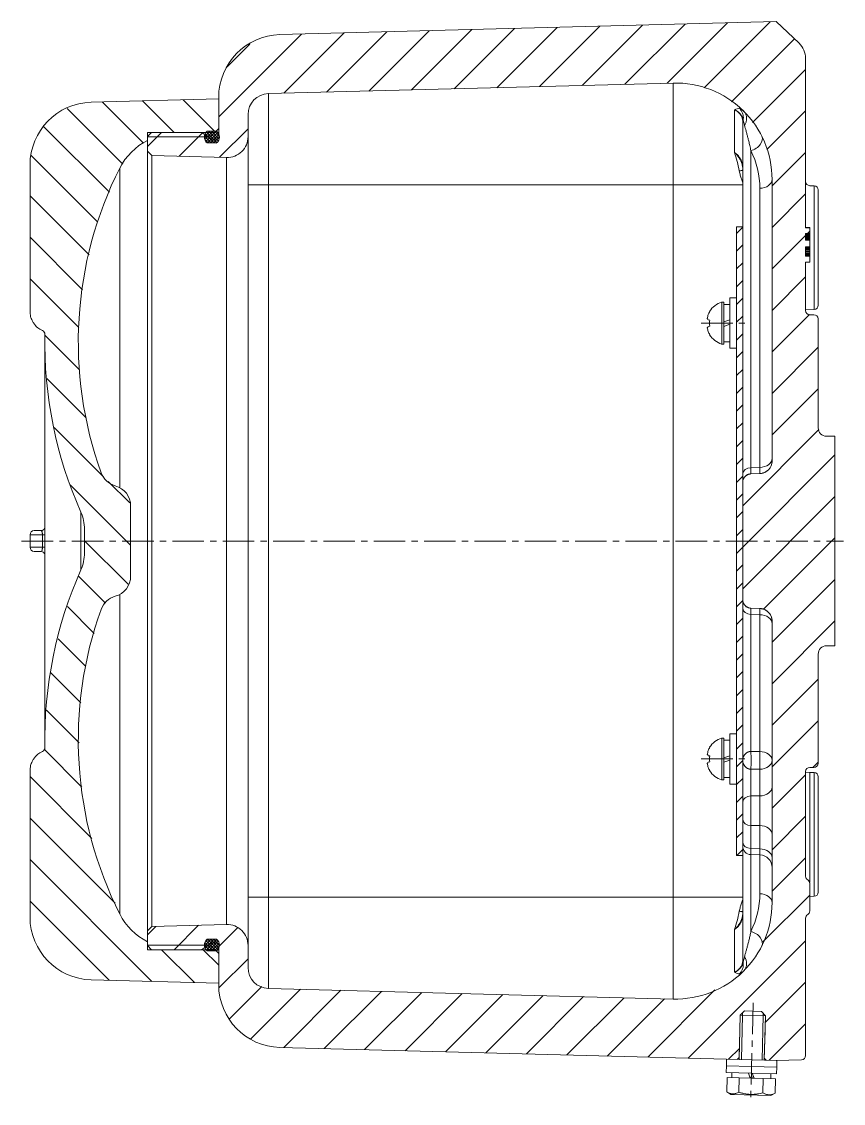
# Model space of a CAD drawing. Header units: millimetres. Extents: x -678 to 749, y -406 to 604.
# Drawn here: x -678.3 to -482.3, y -134.2 to 123.9 of the extents above; entities that cross this region are included whole.
import ezdxf

# ---------------------------------------------------------------- set-up
doc = ezdxf.new("R2010")
doc.units = ezdxf.units.MM
doc.linetypes.add('K5LT_AXLED', pattern=[12, 7.5, -1.5, 1.5, -1.5])
doc.linetypes.add('K5LT_THIN', pattern=[0])

# ---------------------------------------------------------------- blocks, each defined once
blk = doc.blocks.new('U23')
h = blk.add_hatch()
h.set_pattern_fill('', angle=45, style=0, pattern_type=0)
h.set_pattern_definition([(45, (0, 0), (-4.94975, 4.94975), [])])
h.paths.add_polyline_path([(-506.92, -113.1), (-505.89, -112.13), (-501.9, -112.23), (-500.92, -113.26), (-501.19, -123.39), (-500.74, -123.86), (-498.33, -123.93), (-492.31, -123.77), (-491.61, -123.46), (-491.34, -122.77), (-491.34, -90), (-491.04, -89.29), (-490.84, -89.13), (-490.37, -88.53), (-490.34, -88.27), (-490.34, -81.73), (-490.63, -81.02), (-490.84, -80.87), (-491.3, -80.26), (-491.34, -80), (-491.34, -55), (-491.04, -54.29), (-490.34, -54), (-489.34, -54), (-488.63, -53.71), (-488.34, -53), (-488.34, -27), (-487.75, -25.59), (-486.34, -25), (-484.34, -25), (-484.34, 25), (-486.34, 25), (-487.75, 25.59), (-488.34, 27), (-488.34, 53), (-488.63, 53.71), (-489.34, 54), (-490.34, 54), (-491.04, 54.29), (-491.34, 55), (-491.34, 66.55), (-491, 66.56), (-490.67, 66.57), (-490.34, 66.58), (-490.34, 67.9), (-490.67, 67.91), (-491, 67.92), (-491.34, 67.93), (-491.34, 70.21), (-491, 70.22), (-490.67, 70.23), (-490.34, 70.24), (-490.34, 71.73), (-490.67, 71.74), (-491, 71.75), (-491.34, 71.76), (-491.34, 73.4), (-491, 73.41), (-490.67, 73.42), (-490.34, 73.44), (-490.34, 74.73), (-490.67, 74.74), (-491, 74.75), (-491.34, 74.76), (-491.34, 115.14), (-492.12, 117.83), (-492.89, 118.77), (-498.33, 123.93), (-616.73, 120.83), (-621.52, 119.91), (-625.77, 117.5), (-629.02, 113.85), (-630.92, 109.35), (-631.34, 105.83), (-631.34, 96.4), (-631.48, 96.05), (-631.84, 95.9), (-632.95, 95.9), (-633.24, 95.99), (-635.34, 97.46), (-635.34, 97.5), (-647.34, 97.5), (-648.34, 96.5), (-648.34, 93), (-647.31, 91.97), (-629.47, 91.51), (-626.76, 92.22), (-624.86, 94.28), (-624.34, 96.5), (-624.34, 101.75), (-623.55, 104.44), (-621.45, 106.28), (-619.47, 106.75), (-522.94, 109.27), (-516.92, 108.63), (-511.28, 106.45), (-506.4, 102.86), (-502.62, 98.13), (-500.21, 92.58), (-499.34, 86.59), (-499.34, 86.28), (-499.34, 19.1), (-499.51, 18.1), (-500.03, 17.19), (-500.82, 16.51), (-501.75, 16.16), (-502.23, 16.11), (-504.41, 16.02), (-505.08, 15.88), (-505.67, 15.52), (-506.1, 14.97), (-506.31, 14.34), (-506.34, 14.03), (-506.34, -14.03), (-506.22, -14.7), (-505.87, -15.3), (-505.35, -15.75), (-504.72, -15.99), (-504.41, -16.02), (-502.23, -16.11), (-501.23, -16.32), (-500.34, -16.87), (-499.69, -17.68), (-499.37, -18.63), (-499.34, -19.1), (-499.34, -86.28), (-500.13, -92.28), (-502.47, -97.87), (-506.18, -102.65), (-511.01, -106.3), (-516.62, -108.56), (-522.63, -109.28), (-522.94, -109.27), (-619.47, -106.75), (-622.13, -105.89), (-623.92, -103.74), (-624.34, -101.75), (-624.34, -96.5), (-625.12, -93.82), (-627.23, -91.97), (-629.47, -91.51), (-647.31, -91.97), (-648.34, -93), (-648.34, -96.5), (-647.34, -97.5), (-635.34, -97.5), (-635.34, -97.46), (-633.24, -95.99), (-632.95, -95.9), (-631.84, -95.9), (-631.48, -96.05), (-631.34, -96.4), (-631.34, -105.83), (-630.54, -110.65), (-628.24, -114.96), (-624.68, -118.3), (-620.24, -120.32), (-616.73, -120.83), (-507.66, -123.68), (-507.19, -123.24)])
h = blk.add_hatch()
h.set_pattern_fill('', angle=-45, style=0, pattern_type=0)
h.set_pattern_definition([(-45, (0, 0), (4.94975, 4.94975), [])])
h.paths.add_polyline_path([(-631.34, -98.42), (-633.34, -96.42), (-633.85, -96.42), (-635.34, -97.46), (-635.34, -97.5), (-647.34, -97.5), (-648.34, -96.5), (-648.34, -96.42), (-648.34, -95.6), (-652.27, -92.71), (-654.93, -88.99), (-659.67, -77.83), (-662.91, -66.14), (-664.58, -54.13), (-664.65, -42.01), (-663.13, -29.98), (-660.04, -18.25), (-659.37, -16.3), (-657.72, -14.04), (-656, -13.18), (-653.62, -11.71), (-652.4, -9.19), (-652.34, -8.36), (-652.34, 8.36), (-653.12, 11.05), (-655.23, 12.9), (-656, 13.18), (-658.38, 14.66), (-659.37, 16.3), (-662.72, 27.96), (-664.51, 39.95), (-664.7, 52.08), (-663.3, 64.12), (-660.33, 75.88), (-655.84, 87.14), (-654.93, 88.99), (-652.05, 92.93), (-648.34, 95.6), (-648.34, 96.42), (-648.34, 96.5), (-647.34, 97.5), (-635.34, 97.5), (-635.34, 97.46), (-633.85, 96.42), (-633.34, 96.42), (-631.34, 98.42), (-631.34, 105.5), (-661.73, 104.7), (-666.52, 103.78), (-670.77, 101.37), (-674.02, 97.72), (-675.92, 93.23), (-676.34, 89.71), (-676.34, 54.79), (-675.97, 52.92), (-674.94, 51.32), (-673.39, 50.23), (-673.11, 50.03), (-672.9, 49.76), (-672.81, 49.43), (-672.8, 49.3), (-672.23, 36.67), (-670.07, 24.21), (-666.35, 12.13), (-664.2, 6.89), (-663.34, 3), (-663.34, 2.82), (-663.34, -2.82), (-664.13, -6.73), (-664.2, -6.89), (-668.59, -18.74), (-671.46, -31.06), (-672.74, -43.63), (-672.8, -49.3), (-672.85, -49.64), (-673.02, -49.94), (-673.27, -50.16), (-673.39, -50.23), (-674.94, -51.32), (-675.97, -52.92), (-676.34, -54.79), (-676.34, -89.71), (-675.54, -94.53), (-673.24, -98.83), (-669.68, -102.17), (-665.24, -104.19), (-661.73, -104.7), (-631.34, -105.5)])
h = blk.add_hatch()
h.set_pattern_fill('', angle=45, style=0, pattern_type=0)
h.set_pattern_definition([(45, (0, 0), (-0.3535534, 0.3535534), []), (135, (0, 0), (-0.3535534, -0.3535534), [])])
h.paths.add_polyline_path([(-634.08, 97.8), (-634.74, 96.59), (-634.35, 95.27), (-634.08, 95), (-631.82, 95), (-631.16, 96.21), (-631.55, 97.53), (-631.82, 97.8)])
h.paths.add_polyline_path([(-634.08, -95), (-634.74, -96.21), (-634.35, -97.53), (-634.08, -97.8), (-631.82, -97.8), (-631.16, -96.59), (-631.55, -95.27), (-631.82, -95)])
h = blk.add_hatch()
h.set_pattern_fill('', angle=45, style=0, pattern_type=0)
h.set_pattern_definition([(45, (0, 0), (-2.12132, 2.12132), [])])
h.paths.add_polyline_path([(-506.34, -75), (-506.34, 75), (-507.84, 75), (-507.84, -75)])
at = {"color": 7, "linetype": 'K5LT_THIN', "lineweight": 18}
for p, q in [((-498.33, 123.93), (-616.73, 120.83)), ((-498.33, 123.93), (-492.89, 118.77)), ((-491.34, 115.14), (-491.34, 74.76)), ((-522.94, 109.27), (-619.47, 106.75)), ((-522.94, 109.27), (-522.94, 85)), ((-631.34, 105.83), (-631.34, 96.4)), ((-619.47, 106.75), (-619.47, 85)), ((-631.34, 105.5), (-661.73, 104.7)), ((-631.34, 98.42), (-631.34, 105.5)), ((-624.34, 101.75), (-624.34, 96.5)), ((-508.28, 102.9), (-508.28, 92.7)), ((-631.34, 98.42), (-633.34, 96.42)), ((-506.34, 75), (-506.34, 100.03)), ((-648.34, 96.42), (-648.34, 97.5)), ((-648.34, 97.5), (-632.25, 97.5)), ((-648.34, 96.5), (-647.34, 97.5)), ((-648.34, 96.5), (-648.34, 93)), ((-648.34, 95.6), (-648.34, 96.42)), ((-648.34, 95.6), (-648.34, 96.42)), ((-633.85, 96.42), (-648.34, 96.42)), ((-635.34, 97.5), (-647.34, 97.5)), ((-635.34, 97.5), (-635.34, 97.46)), ((-635.34, 97.46), (-633.24, 95.99)), ((-631.82, 97.8), (-634.08, 97.8)), ((-633.85, 96.42), (-633.34, 96.42)), ((-632.95, 95.9), (-631.84, 95.9)), ((-624.34, 96.5), (-624.34, -96.5)), ((-648.34, 93), (-648.34, -93)), ((-648.34, 93), (-647.31, 91.97)), ((-634.08, 95), (-631.82, 95)), ((-504.39, 17.49), (-504.39, 93.14)), ((-647.31, 91.97), (-647.31, -91.97)), ((-629.47, 91.51), (-647.31, 91.97)), ((-629.47, 91.51), (-629.47, -91.51)), ((-676.34, 89.71), (-676.34, 54.79)), ((-654.93, 88.99), (-654.93, 12.75)), ((-506.4, 89.47), (-506.4, 89.47)), ((-506.4, 89.47), (-506.4, 89.47)), ((-499.34, 86.28), (-499.34, 19.1)), ((-624.34, 85), (-619.47, 85)), ((-522.94, 85), (-619.47, 85)), ((-619.47, 85), (-619.47, -85)), ((-522.94, 85), (-522.94, -85)), ((-522.94, 85), (-506.34, 85)), ((-502.26, 17.57), (-502.26, 84.16)), ((-490.36, 84.79), (-489.31, 84.76)), ((-489.31, 84.76), (-489.31, 55.24)), ((-488.33, 83.76), (-488.33, 56.24)), ((-507.84, 75), (-507.84, -75)), ((-506.34, 75), (-507.84, 75)), ((-506.34, 75), (-506.34, -75)), ((-491.34, 74.8), (-490.34, 74.78)), ((-490.34, 74.73), (-491.34, 74.76)), ((-491.34, 73.4), (-490.34, 73.44)), ((-491.34, 73.4), (-491.34, 71.76)), ((-491.34, 73.3), (-490.34, 73.32)), ((-491.34, 73.16), (-490.34, 73.17)), ((-491.34, 73), (-490.34, 73)), ((-491.34, 72.82), (-490.34, 72.82)), ((-491.34, 72.6), (-490.34, 72.6)), ((-491.34, 72.37), (-490.34, 72.37)), ((-490.34, 74.78), (-490.34, 74.73)), ((-490.34, 73.44), (-490.34, 74.73)), ((-490.34, 73.32), (-490.34, 73.44)), ((-490.34, 73.17), (-490.34, 73.32)), ((-490.34, 73), (-490.34, 73.17)), ((-490.34, 72.82), (-490.34, 73)), ((-490.34, 72.6), (-490.34, 72.82)), ((-490.34, 72.37), (-490.34, 72.6)), ((-490.34, 72.18), (-490.34, 72.37)), ((-491.34, 72.19), (-490.34, 72.18)), ((-491.34, 72.01), (-490.34, 72)), ((-491.34, 71.87), (-490.34, 71.85)), ((-491.34, 71.86), (-490.34, 71.84)), ((-491.34, 71.76), (-490.34, 71.73)), ((-491.34, 70.21), (-490.34, 70.24)), ((-491.34, 70.21), (-491.34, 67.93)), ((-491.34, 70.01), (-490.34, 70.03)), ((-491.34, 69.83), (-490.34, 69.84)), ((-490.34, 72), (-490.34, 72.18)), ((-490.34, 71.85), (-490.34, 72)), ((-490.34, 71.84), (-490.34, 71.85)), ((-490.34, 71.73), (-490.34, 71.84)), ((-490.34, 70.24), (-490.34, 71.73)), ((-490.34, 70.03), (-490.34, 70.24)), ((-490.34, 69.84), (-490.34, 70.03)), ((-490.34, 69.62), (-490.34, 69.84)), ((-491.34, 69.61), (-490.34, 69.62)), ((-491.34, 69.38), (-490.34, 69.38)), ((-491.34, 69.09), (-490.34, 69.09)), ((-491.34, 68.77), (-490.34, 68.77)), ((-491.34, 68.52), (-490.34, 68.51)), ((-491.34, 68.28), (-490.34, 68.27)), ((-491.34, 68.09), (-490.34, 68.07)), ((-491.34, 68.01), (-490.34, 67.99)), ((-491.34, 67.95), (-490.34, 67.93)), ((-491.34, 67.93), (-490.34, 67.9)), ((-490.34, 69.38), (-490.34, 69.62)), ((-490.34, 69.09), (-490.34, 69.38)), ((-490.34, 68.77), (-490.34, 69.09)), ((-490.34, 68.51), (-490.34, 68.77)), ((-490.34, 68.27), (-490.34, 68.51)), ((-490.34, 68.07), (-490.34, 68.27)), ((-490.34, 67.99), (-490.34, 68.07)), ((-490.34, 67.93), (-490.34, 67.99)), ((-490.34, 67.9), (-490.34, 67.93)), ((-490.34, 66.58), (-490.34, 67.9)), ((-490.34, 66.58), (-491.34, 66.55)), ((-491.34, 66.55), (-491.34, 55)), ((-491.34, 66.49), (-490.34, 66.52)), ((-490.34, 66.58), (-490.34, 66.52)), ((-511.36, 57), (-510.84, 57)), ((-511.36, 57), (-511.36, 47)), ((-510.84, 57), (-510.84, 47)), ((-507.84, 58), (-509.44, 58)), ((-509.44, 52), (-509.44, 58)), ((-514.23, 54.79), (-514.19, 54.76)), ((-509.44, 56.45), (-510.84, 56.45)), ((-491.34, 55.18), (-489.31, 55.24)), ((-514.57, 52.78), (-514.19, 52.71)), ((-510.84, 52.27), (-509.44, 52.78)), ((-510.84, 51.22), (-509.44, 51.73)), ((-509.44, 46), (-509.44, 52)), ((-490.34, 54), (-489.34, 54)), ((-488.34, 27), (-488.34, 53)), ((-514.19, 51.29), (-514.57, 51.22)), ((-514.23, 49.21), (-514.19, 49.24)), ((-672.82, 47.5), (-672.82, -47.5)), ((-511.36, 47), (-510.84, 47)), ((-509.44, 47.55), (-510.84, 47.55)), ((-507.84, 46), (-509.44, 46)), ((-486.34, 25), (-484.34, 25)), ((-484.34, -25), (-484.34, 25)), ((-504.41, 16.02), (-504.39, 17.49)), ((-502.23, 16.11), (-504.41, 16.02)), ((-502.26, 17.57), (-504.39, 17.49)), ((-502.26, 17.57), (-502.23, 16.11)), ((-506.34, 14.03), (-506.34, -14.03)), ((-652.34, -8.36), (-652.34, 8.36)), ((-664.2, 6.89), (-664.2, -6.89)), ((-663.34, 2.82), (-663.34, -2.82)), ((-676.34, 1.5), (-676.34, -1.5)), ((-676.34, 1.5), (-673.39, 1.5)), ((-675.34, 2.5), (-673.73, 2.5)), ((-673.73, 2.5), (-673.73, 2.5)), ((-672.82, 1.5), (-673.39, 1.5)), ((-676.34, -1.5), (-673.39, -1.5)), ((-675.34, -2.5), (-673.73, -2.5)), ((-672.82, -1.5), (-673.39, -1.5)), ((-654.93, -12.75), (-654.93, -88.99)), ((-504.39, -17.49), (-504.41, -16.02)), ((-502.23, -16.11), (-504.41, -16.02)), ((-502.26, -17.57), (-504.39, -17.49)), ((-504.39, -50.21), (-504.39, -17.49)), ((-502.23, -16.11), (-502.26, -17.57)), ((-502.26, -50.21), (-502.26, -17.57)), ((-499.34, -19.1), (-499.34, -86.28)), ((-486.34, -25), (-484.34, -25)), ((-488.34, -53), (-488.34, -27)), ((-507.84, -46), (-509.44, -46)), ((-509.44, -52), (-509.44, -46)), ((-511.36, -47), (-510.84, -47)), ((-511.36, -47), (-511.36, -57)), ((-510.84, -47), (-510.84, -57)), ((-509.44, -47.55), (-510.84, -47.55)), ((-514.57, -51.22), (-514.19, -51.29)), ((-514.23, -49.21), (-514.19, -49.24)), ((-510.84, -51.73), (-509.44, -51.22)), ((-502.26, -50.21), (-504.39, -50.21)), ((-514.19, -52.71), (-514.57, -52.78)), ((-510.84, -52.78), (-509.44, -52.27)), ((-509.44, -58), (-509.44, -52)), ((-490.34, -54), (-489.34, -54)), ((-676.34, -54.79), (-676.34, -89.71)), ((-514.23, -54.79), (-514.19, -54.76)), ((-509.44, -56.45), (-510.84, -56.45)), ((-504.39, -60.81), (-504.39, -54.45)), ((-502.26, -54.45), (-504.39, -54.45)), ((-502.26, -60.81), (-502.26, -54.45)), ((-491.34, -55), (-491.34, -80)), ((-490.36, -55.21), (-491.34, -55.18)), ((-490.36, -55.21), (-489.31, -55.24)), ((-490.36, -55.21), (-490.36, -81.5)), ((-489.31, -55.24), (-489.31, -84.76)), ((-488.33, -56.24), (-488.33, -83.76)), ((-511.36, -57), (-510.84, -57)), ((-507.84, -58), (-509.44, -58)), ((-502.26, -60.81), (-504.39, -60.81)), ((-502.26, -67.88), (-504.39, -67.88)), ((-504.39, -73.35), (-504.39, -67.88)), ((-502.26, -73.43), (-502.26, -67.88)), ((-504.41, -74.82), (-504.39, -73.35)), ((-502.23, -74.9), (-504.41, -74.82)), ((-502.26, -73.43), (-504.39, -73.35)), ((-504.39, -93.14), (-504.39, -74.82)), ((-502.26, -73.43), (-502.23, -74.9)), ((-507.84, -75), (-506.34, -75)), ((-506.34, -100.03), (-506.34, -75)), ((-502.26, -84.16), (-502.26, -74.9)), ((-490.34, -88.27), (-490.34, -81.73)), ((-624.34, -85), (-619.47, -85)), ((-522.94, -85), (-619.47, -85)), ((-619.47, -85), (-619.47, -106.75)), ((-522.94, -85), (-522.94, -109.27)), ((-522.94, -85), (-506.34, -85)), ((-490.34, -84.79), (-489.31, -84.76)), ((-506.4, -89.47), (-506.4, -89.47)), ((-506.4, -89.47), (-506.4, -89.47)), ((-491.34, -90), (-491.34, -122.77)), ((-648.34, -93), (-647.31, -91.97)), ((-629.47, -91.51), (-647.31, -91.97)), ((-508.28, -92.7), (-508.28, -102.9)), ((-648.34, -93), (-648.34, -96.5)), ((-634.08, -95), (-631.82, -95)), ((-648.34, -96.42), (-648.34, -95.6)), ((-648.34, -96.42), (-648.34, -95.6)), ((-648.34, -97.5), (-648.34, -96.42)), ((-633.85, -96.42), (-648.34, -96.42)), ((-648.34, -96.5), (-647.34, -97.5)), ((-648.34, -97.5), (-632.25, -97.5)), ((-635.34, -97.5), (-647.34, -97.5)), ((-635.34, -97.46), (-633.24, -95.99)), ((-635.34, -97.46), (-635.34, -97.5)), ((-631.82, -97.8), (-634.08, -97.8)), ((-633.85, -96.42), (-633.34, -96.42)), ((-631.34, -98.42), (-633.34, -96.42)), ((-632.95, -95.9), (-631.84, -95.9)), ((-631.34, -96.4), (-631.34, -105.83)), ((-624.34, -96.5), (-624.34, -101.75)), ((-631.34, -105.5), (-631.34, -98.42)), ((-631.34, -105.5), (-661.73, -104.7)), ((-619.47, -106.75), (-522.94, -109.27)), ((-507.2, -123.7), (-506.92, -113.1)), ((-506.92, -113.1), (-505.89, -112.13)), ((-506.92, -113.1), (-500.92, -113.26)), ((-506.66, -123.71), (-506.38, -113.11)), ((-506.38, -113.11), (-506.36, -112.57)), ((-505.89, -112.13), (-501.9, -112.23)), ((-500.92, -113.26), (-501.9, -112.23)), ((-501.74, -123.84), (-501.46, -113.24)), ((-501.46, -113.24), (-501.45, -112.7)), ((-501.2, -123.85), (-500.92, -113.26)), ((-507.19, -123.24), (-507.01, -116.7)), ((-501.19, -123.39), (-501.02, -116.86)), ((-616.73, -120.83), (-510.2, -123.62)), ((-510.24, -125.22), (-510.2, -123.62)), ((-510.2, -123.62), (-504.2, -123.77)), ((-507.19, -123.24), (-507.66, -123.68)), ((-504.2, -123.77), (-498.2, -123.93)), ((-501.19, -123.39), (-500.74, -123.86)), ((-498.33, -123.93), (-492.31, -123.77)), ((-510.28, -126.82), (-510.24, -125.22)), ((-510.24, -125.22), (-504.24, -125.37)), ((-510.24, -125.22), (-504.24, -125.37)), ((-504.24, -125.37), (-498.24, -125.53)), ((-504.24, -125.37), (-498.24, -125.53)), ((-498.28, -127.13), (-498.24, -125.53)), ((-498.24, -125.53), (-498.2, -123.93)), ((-510.28, -126.82), (-504.28, -126.97)), ((-510.09, -128.02), (-510.17, -131.43)), ((-507.2, -128.1), (-510.09, -128.02)), ((-508.96, -128.05), (-508.93, -126.85)), ((-507.2, -128.1), (-507.29, -131.51)), ((-501.43, -128.25), (-507.2, -128.1)), ((-504.95, -126.96), (-504.54, -128.17)), ((-504.63, -127.91), (-503.73, -127.94)), ((-504.28, -126.97), (-498.28, -127.13)), ((-504.05, -126.98), (-503.65, -128.19)), ((-501.43, -128.25), (-501.52, -131.66)), ((-498.54, -128.32), (-501.43, -128.25)), ((-499.67, -128.29), (-499.63, -127.1)), ((-498.54, -128.32), (-498.63, -131.73)), ((-510.17, -131.43), (-509.17, -132.05)), ((-509.17, -132.05), (-499.67, -132.3)), ((-498.63, -131.73), (-499.67, -132.3))]:
    blk.add_line(p, q, dxfattribs=at)
at = {"color": 30, "linetype": 'K5LT_AXLED', "lineweight": 18, "true_color": 0xff8000}
for p, q in [((-516.23, 52), (-505.84, 52)), ((-678.34, 0), (-482.34, 0)), ((-516.23, -52), (-505.84, -52)), ((-503.84, -110.18), (-504.47, -134.17))]:
    blk.add_line(p, q, dxfattribs=at)
at = {"color": 7, "linetype": 'K5LT_THIN', "lineweight": 18}
for centre, radius, start, end in [((-616.34, 105.83), 15, 91.5, 180), ((-496.34, 115.14), 5, 0, 46.5), ((-522.34, 86.28), 23, 0, 91.5), ((-619.34, 101.75), 5, 91.5, 180), ((-661.34, 89.71), 15, 91.5, 180), ((-641.54, 82.22), 15, 116.9317, 153.1939), ((-632.95, 96.4), 1.8, 128.9424, 231.0576), ((-632.95, 96.4), 0.5, 235, 270), ((-631.84, 96.4), 0.5, 270, 0), ((-632.95, 96.4), 1.8, 308.9424, 51.0576), ((-629.34, 96.5), 5, 268.5, 0), ((-522.26, 84.16), 20, 0, 26.6892), ((-572.82, 47.5), 92, 153.1939, 199.8209), ((-490.34, 85.79), 1, 180, 268.5), ((-489.33, 83.76), 1, 0, 88.5), ((-509.8, 52), 5.24, 107.3682, 147.86), ((-490.34, 55), 1, 180, 270), ((-489.33, 56.24), 1, 271.5, 0), ((-489.34, 53), 1, 0, 90), ((-673.8, 49.31), 1, 358.9705, 65.7494), ((-572.82, 47.5), 100, 178.9705, 203.9624), ((-509.8, 52), 5.24, 212.14, 252.6318), ((-486.34, 27), 2, 180, 270), ((-502.34, 19.1), 3, 272.1208, 0), ((-654.66, 18), 5, 199.8209, 254.4937), ((-504.34, 14.03), 2, 92.1209, 180), ((-657.34, 8.36), 5, 0, 74.4937), ((-673.34, 2.82), 10, 0, 23.9624), ((-675.34, 1.5), 1, 90, 180), ((-675.34, -1.5), 1, 180, 270), ((-673.34, -2.82), 10, 336.0376, 0), ((-572.82, -47.5), 100, 156.0376, 181.0295), ((-657.34, -8.36), 5, 285.5063, 0), ((-654.66, -18), 5, 105.5063, 160.1791), ((-504.34, -14.03), 2, 180, 267.8791), ((-572.82, -47.5), 92, 160.1791, 206.8061), ((-502.34, -19.1), 3, 0, 87.8792), ((-486.34, -27), 2, 90, 180), ((-509.8, -52), 5.24, 107.3682, 147.86), ((-673.8, -49.31), 1, 294.2506, 1.0295), ((-490.34, -55), 1, 90, 180), ((-489.34, -53), 1, 270, 0), ((-509.8, -52), 5.24, 212.14, 252.6318), ((-489.33, -56.24), 1, 0, 88.5), ((-504.34, -72.82), 2, 180, 267.8791), ((-502.34, -77.9), 3, 0.0004, 87.8792), ((-490.34, -80), 1, 180, 240), ((-491.34, -81.73), 1, 0, 60), ((-522.26, -84.16), 20, 333.3108, 0), ((-489.33, -83.76), 1, 271.5, 0), ((-522.34, -86.28), 23, 268.5, 0), ((-661.34, -89.71), 15, 180, 268.5), ((-641.54, -82.22), 15, 206.8061, 243.0683), ((-490.34, -90), 1, 120, 180), ((-491.34, -88.27), 1, 300, 0), ((-629.34, -96.5), 5, 0, 91.5), ((-632.95, -96.4), 1.8, 128.9424, 231.0576), ((-632.95, -96.4), 1.8, 308.9424, 51.0576), ((-632.95, -96.4), 0.5, 90, 125), ((-631.84, -96.4), 0.5, 0, 90), ((-619.34, -101.75), 5, 180, 268.5), ((-616.34, -105.83), 15, 180, 268.5), ((-492.34, -122.77), 1, 271.5, 0)]:
    blk.add_arc(centre, radius, start, end, dxfattribs=at)
for centre, major_axis, ratio, start_param, end_param in [((-504.34, 100.03), (-2, 0), 0.707107, 5.995418, 6.283185), ((-504.47, 95.26), (2.68, 1.35), 0.673077, 4.413874, 6.283185), ((-502.34, 86.28), (3, 0), 0.707107, 4.738569, 6.283185), ((-509.82, 52), (0, -5.24), 0.981779, 4.157813, 4.31707), ((-509.82, 52), (0, -5.24), 0.981779, 4.157813, 4.31707), ((-509.86, 51.94), (-3.38, 3.99), 0.915842, 0.488298, 0.67702), ((-509.86, 51.94), (-3.38, 3.99), 0.915842, 0.488298, 0.67702), ((-509.86, 51.8), (-4.96, 1.66), 0.259516, 0.234037, 0.422759), ((-509.86, 51.8), (-4.96, 1.66), 0.259516, 0.234037, 0.422759), ((-510.06, 52), (0, -5.22), 0.800142, 4.575584, 4.849194), ((-510.06, 52), (0, -5.22), 0.800142, 4.575584, 4.849194), ((-509.86, 52.2), (-4.96, -1.66), 0.259516, -0.422759, -0.234037), ((-509.86, 52.2), (-4.96, -1.66), 0.259516, -0.422759, -0.234037), ((-509.86, 52.06), (-3.38, -3.99), 0.915842, 5.606165, 5.794888), ((-509.86, 52.06), (-3.38, -3.99), 0.915842, 5.606165, 5.794888), ((-509.82, 52), (0, -5.24), 0.981779, 5.107708, 5.266965), ((-509.82, 52), (0, -5.24), 0.981779, 5.107708, 5.266965), ((-502.34, 19.69), (3, 0), 0.707107, 4.738569, 6.283185), ((-504.34, 16.08), (-2, 0), 0.707107, 4.738569, 6.283185), ((-504.34, -16.08), (2, 0), 0.707107, 3.141593, 4.686209), ((-502.34, -19.69), (3, 0), 0.707107, 0, 1.544616), ((-509.86, -52.06), (-3.38, 3.99), 0.915842, 0.488298, 0.67702), ((-509.86, -52.06), (-3.38, 3.99), 0.915842, 0.488298, 0.67702), ((-509.86, -52.2), (-4.96, 1.66), 0.259516, 0.234037, 0.422759), ((-509.86, -52.2), (-4.96, 1.66), 0.259516, 0.234037, 0.422759), ((-509.82, -52), (0, -5.24), 0.981779, 4.157813, 4.31707), ((-509.82, -52), (0, -5.24), 0.981779, 4.157813, 4.31707), ((-510.06, -52), (0, -5.22), 0.800142, 4.575584, 4.849194), ((-510.06, -52), (0, -5.22), 0.800142, 4.575584, 4.849194), ((-502.34, -52.33), (-3, 0), 0.707107, 3.141593, 4.686209), ((-502.34, -52.33), (0, 3), 0.037007, 3.927333, 5.497445), ((-509.86, -51.8), (-4.96, -1.66), 0.259516, -0.422759, -0.234037), ((-509.86, -51.8), (-4.96, -1.66), 0.259516, -0.422759, -0.234037), ((-509.86, -51.94), (-3.38, -3.99), 0.915842, 5.606165, 5.794888), ((-509.86, -51.94), (-3.38, -3.99), 0.915842, 5.606165, 5.794888), ((-509.82, -52), (0, -5.24), 0.981779, 5.107708, 5.266965), ((-509.82, -52), (0, -5.24), 0.981779, 5.107708, 5.266965), ((-502.34, -52.33), (3, 0), 0.707107, 4.738569, 6.283185), ((-502.34, -58.69), (3, 0), 0.707107, 4.738569, 6.283185), ((-504.34, -62.23), (-2, 0), 0.707107, 4.738569, 6.283185), ((-504.34, -64.35), (0, 5), 0.014803, 0.785741, 2.355852), ((-502.34, -64.35), (0, -5), 0.022204, 0.785741, 2.355852), ((-504.34, -66.47), (-2, 0), 0.707107, 0, 1.544616), ((-502.34, -70), (3, 0), 0.707107, 0, 1.544616), ((-504.34, -71.94), (-2, 0), 0.707107, 0, 1.544616), ((-502.34, -75.55), (3, 0), 0.707107, 0, 1.544616), ((-502.34, -86.28), (3, 0), 0.707107, 0, 1.544616), ((-504.47, -95.26), (2.68, -1.35), 0.673077, 0, 1.869311), ((-504.34, -100.03), (-2, 0), 0.707107, 0, 0.287767)]:
    blk.add_ellipse(centre, major_axis=major_axis, ratio=ratio, start_param=start_param, end_param=end_param, dxfattribs=at)
for points in [[(-507.15, 103.26), (-507.49, 103.27), (-507.81, 103.09), (-508.28, 102.9)], [(-507.15, 103.26), (-506.89, 103.24), (-506.52, 102.99), (-506.16, 102.63)], [(-506.25, 100.43), (-506.16, 100.12), (-506.04, 99.67), (-505.91, 99.19)], [(-507.15, 88.3), (-507.49, 89.9), (-507.81, 91.34), (-508.28, 92.7)], [(-507.15, 88.3), (-507.08, 87.96), (-506.92, 87.31), (-506.64, 86.38), (-506.44, 85.79), (-506.34, 85.5)], [(-673.39, 1.5), (-673.39, 0.5), (-673.39, -0.5), (-673.39, -1.5)], [(-507.15, -88.3), (-507.08, -87.96), (-506.92, -87.31), (-506.64, -86.38), (-506.44, -85.79), (-506.34, -85.5)], [(-507.15, -88.3), (-507.49, -89.9), (-507.81, -91.34), (-508.28, -92.7)], [(-506.25, -100.43), (-506.16, -100.12), (-506.04, -99.67), (-505.91, -99.19)], [(-507.15, -103.26), (-507.49, -103.27), (-507.81, -103.09), (-508.28, -102.9)], [(-507.15, -103.26), (-506.89, -103.24), (-506.52, -102.99), (-506.16, -102.63)]]:
    blk.add_open_spline(points, degree=3, dxfattribs=at)
for points, knots in [([(-507.15, 103.26), (-507.04, 103.15), (-506.84, 102.94), (-506.6, 102.59), (-506.43, 102.24), (-506.3, 101.89), (-506.22, 101.51), (-506.18, 101.13), (-506.2, 100.76), (-506.23, 100.54), (-506.25, 100.43)], [0, 0, 0, 0, 1.646882, 3.14135, 4.457091, 5.819683, 7.12658, 8.57603, 9.850958, 11, 11, 11, 11]), ([(-506.34, 100.03), (-506.34, 100.17), (-506.36, 100.44), (-506.44, 100.82), (-506.57, 101.16), (-506.74, 101.5), (-506.96, 101.82), (-507.22, 102.12), (-507.53, 102.41), (-507.88, 102.67), (-508.14, 102.83), (-508.28, 102.9)], [0, 0, 0, 0, 1.604016, 3.004432, 4.280399, 5.581343, 6.907262, 8.201194, 9.438421, 10.712086, 12, 12, 12, 12]), ([(-506.25, 100.43), (-506.26, 100.47), (-506.27, 100.54), (-506.29, 100.63), (-506.31, 100.72), (-506.33, 100.82), (-506.37, 100.94), (-506.42, 101.09), (-506.5, 101.28), (-506.62, 101.5), (-506.78, 101.74), (-506.97, 101.97), (-507.19, 102.19), (-507.44, 102.4), (-507.71, 102.6), (-507.99, 102.76), (-508.19, 102.86), (-508.28, 102.9)], [0, 0, 0, 0, 0.710807, 1.349255, 1.974405, 2.586258, 3.347442, 4.358296, 5.720018, 7.206017, 8.908142, 10.516171, 12.166427, 13.641678, 15.264744, 16.728858, 18, 18, 18, 18]), ([(-506.16, 102.63), (-506.06, 102.53), (-505.89, 102.33), (-505.7, 102.02), (-505.56, 101.69), (-505.47, 101.37), (-505.43, 101.03), (-505.42, 100.68), (-505.46, 100.32), (-505.54, 99.97), (-505.66, 99.65), (-505.79, 99.39), (-505.87, 99.25), (-505.91, 99.19)], [0, 0, 0, 0, 1.616002, 3.078958, 4.359599, 5.66765, 6.964562, 8.27376, 9.604006, 10.893344, 12.227784, 13.247104, 14, 14, 14, 14]), ([(-504.39, 93.14), (-504.47, 93.56), (-504.63, 94.32), (-504.88, 95.35), (-505.11, 96.25), (-505.33, 97.06), (-505.53, 97.8), (-505.73, 98.51), (-505.85, 98.96), (-505.91, 99.19)], [0, 0, 0, 0, 1.855076, 3.46516, 4.867372, 6.204816, 7.477494, 8.708593, 10, 10, 10, 10]), ([(-506.34, 88.9), (-506.34, 89.1), (-506.36, 89.46), (-506.44, 89.97), (-506.57, 90.43), (-506.74, 90.87), (-506.96, 91.3), (-507.22, 91.69), (-507.53, 92.06), (-507.88, 92.4), (-508.14, 92.6), (-508.28, 92.7)], [0, 0, 0, 0, 1.604016, 3.004432, 4.280399, 5.581343, 6.907262, 8.201194, 9.438421, 10.712086, 12, 12, 12, 12]), ([(-506.4, 89.47), (-506.43, 89.61), (-506.5, 89.89), (-506.63, 90.29), (-506.79, 90.68), (-506.98, 91.06), (-507.19, 91.43), (-507.43, 91.77), (-507.67, 92.08), (-507.91, 92.34), (-508.11, 92.55), (-508.23, 92.66), (-508.28, 92.7)], [0, 0, 0, 0, 1.681047, 3.158587, 4.629537, 6.113626, 7.610852, 8.973979, 10.230889, 11.477147, 12.348218, 13, 13, 13, 13]), ([(-507.15, 88.3), (-507.04, 88.32), (-506.86, 88.36), (-506.63, 88.41), (-506.46, 88.45), (-506.37, 88.47), (-506.34, 88.48)], [0, 0, 0, 0, 1.994933, 3.738729, 5.323372, 7, 7, 7, 7]), ([(-506.34, 88.9), (-506.34, 88.9), (-506.34, 88.9), (-506.34, 88.91), (-506.34, 88.91), (-506.34, 88.93), (-506.34, 88.93), (-506.34, 88.95), (-506.34, 88.96), (-506.34, 88.99), (-506.34, 89.02), (-506.34, 89.08), (-506.35, 89.13), (-506.35, 89.22), (-506.36, 89.27), (-506.38, 89.37), (-506.39, 89.42), (-506.4, 89.47), (-506.4, 89.47), (-506.4, 89.47)], [0.000026, 0.000026, 0.000026, 0.000026, 0.0125, 0.0125, 0.45459, 0.45459, 0.909233, 0.909233, 1.818518, 1.818518, 3.637089, 3.637089, 7.274231, 7.274231, 11.274231, 11.274231, 15.274231, 15.274231, 15.349047, 15.349047, 15.349047, 15.349047]), ([(-673.39, 50.23), (-673.61, 50.33), (-673.97, 50.52), (-674.39, 50.82), (-674.72, 51.09), (-674.97, 51.35), (-675.24, 51.65), (-675.47, 51.96), (-675.72, 52.36), (-675.94, 52.81), (-676.13, 53.33), (-676.28, 53.92), (-676.33, 54.42), (-676.34, 54.72), (-676.34, 54.79)], [0, 0, 0, 0, 1.882039, 3.217491, 4.011767, 5.242268, 6.052928, 7.133589, 8.264717, 9.7903, 11.035503, 12.643536, 14.514535, 15, 15, 15, 15]), ([(-673.73, 2.5), (-673.73, 2.5), (-673.72, 2.5), (-673.72, 2.5), (-673.72, 2.5), (-673.71, 2.5), (-673.71, 2.5), (-673.71, 2.5), (-673.71, 2.5), (-673.71, 2.5), (-673.7, 2.5), (-673.7, 2.5), (-673.7, 2.5), (-673.7, 2.5), (-673.69, 2.5), (-673.69, 2.5), (-673.69, 2.5), (-673.69, 2.5), (-673.69, 2.5), (-673.68, 2.5), (-673.68, 2.5), (-673.68, 2.5), (-673.67, 2.5), (-673.67, 2.5), (-673.67, 2.5), (-673.67, 2.5), (-673.67, 2.5), (-673.66, 2.5), (-673.66, 2.5), (-673.65, 2.5), (-673.65, 2.5), (-673.64, 2.5), (-673.64, 2.5), (-673.62, 2.51), (-673.62, 2.51), (-673.6, 2.51), (-673.59, 2.51), (-673.56, 2.51), (-673.54, 2.52), (-673.49, 2.53), (-673.47, 2.54), (-673.43, 2.55), (-673.42, 2.55), (-673.41, 2.55), (-673.41, 2.55), (-673.41, 2.55), (-673.41, 2.55), (-673.41, 2.55), (-673.41, 2.55), (-673.41, 2.55), (-673.41, 2.55), (-673.41, 2.55), (-673.41, 2.55), (-673.41, 2.55), (-673.41, 2.55), (-673.41, 2.55), (-673.41, 2.55), (-673.41, 2.55), (-673.41, 2.55), (-673.4, 2.55), (-673.4, 2.55), (-673.4, 2.56), (-673.4, 2.56), (-673.4, 2.56), (-673.4, 2.56), (-673.39, 2.56), (-673.39, 2.56), (-673.39, 2.56), (-673.39, 2.56), (-673.39, 2.56), (-673.39, 2.56), (-673.39, 2.56), (-673.39, 2.56), (-673.39, 2.56), (-673.39, 2.56), (-673.39, 2.56), (-673.39, 2.56), (-673.39, 2.56), (-673.39, 2.56), (-673.39, 2.56), (-673.39, 2.56), (-673.39, 2.56), (-673.39, 2.56), (-673.39, 2.56), (-673.39, 2.56), (-673.39, 2.56), (-673.39, 2.56), (-673.39, 2.56), (-673.39, 2.56), (-673.39, 2.56), (-673.39, 2.56), (-673.38, 2.56), (-673.38, 2.56), (-673.38, 2.56), (-673.38, 2.56), (-673.37, 2.57), (-673.37, 2.57), (-673.37, 2.57), (-673.37, 2.57), (-673.36, 2.57), (-673.36, 2.57), (-673.36, 2.57), (-673.35, 2.57), (-673.35, 2.57), (-673.35, 2.58), (-673.35, 2.58), (-673.35, 2.58), (-673.34, 2.58), (-673.34, 2.58), (-673.34, 2.58), (-673.34, 2.58), (-673.33, 2.58), (-673.33, 2.58), (-673.33, 2.59), (-673.32, 2.59), (-673.31, 2.59), (-673.31, 2.59), (-673.29, 2.6), (-673.29, 2.6), (-673.26, 2.62), (-673.25, 2.62), (-673.21, 2.65), (-673.18, 2.66), (-673.15, 2.69), (-673.14, 2.69), (-673.13, 2.7), (-673.12, 2.71), (-673.11, 2.71), (-673.11, 2.72), (-673.1, 2.72), (-673.1, 2.72), (-673.1, 2.72), (-673.1, 2.72), (-673.1, 2.72), (-673.1, 2.72), (-673.1, 2.73), (-673.09, 2.73), (-673.09, 2.73), (-673.14, 2.69), (-673.14, 2.69), (-673.11, 2.72), (-673.11, 2.72), (-673.08, 2.74), (-673.07, 2.75), (-673.07, 2.75), (-673.06, 2.76), (-673.05, 2.76), (-673.04, 2.77), (-673.04, 2.78), (-673.03, 2.79), (-673.03, 2.79), (-673.02, 2.8), (-673.01, 2.81), (-672.99, 2.82), (-672.98, 2.84), (-672.95, 2.88), (-672.93, 2.91), (-672.89, 2.97), (-672.87, 3), (-672.84, 3.06), (-672.83, 3.08), (-672.82, 3.1)], [0, 0, 0, 0, 0.122684, 0.122684, 0.368051, 0.368051, 0.534159, 0.534159, 0.712324, 0.712324, 0.890489, 0.890489, 1.027369, 1.027369, 1.168408, 1.168408, 1.309447, 1.309447, 1.489121, 1.489121, 1.668796, 1.668796, 1.926366, 1.926366, 2.013423, 2.013423, 2.146245, 2.146245, 2.453181, 2.453181, 2.760117, 2.760117, 3.373988, 3.373988, 3.953392, 3.953392, 5.112199, 5.112199, 7.429814, 7.429814, 9.864431, 9.864431, 11.160878, 11.160878, 11.169702, 11.169702, 11.178525, 11.178525, 11.187349, 11.187349, 11.196172, 11.196172, 11.204996, 11.204996, 11.213819, 11.213819, 11.222643, 11.222643, 11.284407, 11.284407, 11.407937, 11.407937, 11.654996, 11.654996, 11.945663, 11.945663, 11.961356, 11.961356, 11.977048, 11.977048, 11.992741, 11.992741, 12.008433, 12.008433, 12.024126, 12.024126, 12.039818, 12.039818, 12.05551, 12.05551, 12.071203, 12.071203, 12.086895, 12.086895, 12.102588, 12.102588, 12.125621, 12.125621, 12.16259, 12.16259, 12.236528, 12.236528, 12.318981, 12.318981, 12.54931, 12.54931, 12.78153, 12.78153, 13.01375, 13.01375, 13.24597, 13.24597, 13.422958, 13.422958, 13.599946, 13.599946, 13.776933, 13.776933, 13.953921, 13.953921, 14.130909, 14.130909, 14.307897, 14.307897, 14.693727, 14.693727, 15.248428, 15.248428, 16.357831, 16.357831, 17.997319, 17.997319, 21.078063, 21.078063, 22.137549, 22.137549, 22.814342, 22.814342, 23.491134, 23.491134, 23.521379, 23.521379, 23.551624, 23.551624, 23.581868, 23.581868, 23.954943, 23.954943, 24.575669, 24.575669, 25.196395, 25.196395, 25.81712, 25.81712, 26.437846, 26.437846, 27.118441, 27.118441, 27.799036, 27.799036, 28.272161, 28.272161, 29.218411, 29.218411, 31.110912, 31.110912, 34.895914, 34.895914, 39.088116, 39.088116, 42.243655, 42.243655, 42.243655, 42.243655]), ([(-673.73, 2.5), (-673.72, 2.5), (-673.71, 2.5), (-673.69, 2.5), (-673.66, 2.49), (-673.62, 2.47), (-673.58, 2.44), (-673.54, 2.39), (-673.5, 2.32), (-673.47, 2.23), (-673.44, 2.13), (-673.42, 2.02), (-673.41, 1.9), (-673.4, 1.79), (-673.39, 1.69), (-673.39, 1.62), (-673.39, 1.58), (-673.39, 1.55), (-673.39, 1.52), (-673.39, 1.51), (-673.39, 1.5)], [0, 0, 0, 0, 0.540274, 1.27383, 2.258294, 3.804898, 5.583342, 7.525526, 9.32431, 11.128934, 12.846651, 14.555203, 16.165715, 17.71272, 18.897413, 19.695533, 20.122812, 20.474974, 20.749717, 21, 21, 21, 21]), ([(-673.73, -2.5), (-673.72, -2.5), (-673.71, -2.5), (-673.69, -2.5), (-673.66, -2.49), (-673.62, -2.47), (-673.58, -2.44), (-673.54, -2.39), (-673.5, -2.32), (-673.47, -2.23), (-673.44, -2.13), (-673.42, -2.02), (-673.41, -1.9), (-673.4, -1.79), (-673.39, -1.69), (-673.39, -1.62), (-673.39, -1.58), (-673.39, -1.55), (-673.39, -1.52), (-673.39, -1.51), (-673.39, -1.5)], [0, 0, 0, 0, 0.540298, 1.274211, 2.25898, 3.805756, 5.584256, 7.526309, 9.325268, 11.130035, 12.848343, 14.557213, 16.168016, 17.715947, 18.904156, 19.704993, 20.134641, 20.487674, 20.758855, 21, 21, 21, 21]), ([(-673.4, -2.56), (-673.39, -2.56), (-673.39, -2.56), (-673.38, -2.56), (-673.38, -2.56), (-673.38, -2.56), (-673.38, -2.56), (-673.37, -2.57), (-673.37, -2.57), (-673.37, -2.57), (-673.37, -2.57), (-673.37, -2.57), (-673.36, -2.57), (-673.36, -2.57), (-673.36, -2.57), (-673.36, -2.57), (-673.35, -2.57), (-673.35, -2.58), (-673.34, -2.58), (-673.34, -2.58), (-673.34, -2.58), (-673.33, -2.58), (-673.33, -2.59), (-673.32, -2.59), (-673.32, -2.59), (-673.31, -2.59), (-673.3, -2.6), (-673.28, -2.61), (-673.26, -2.62), (-673.25, -2.63), (-673.24, -2.63), (-673.22, -2.64), (-673.2, -2.65), (-673.18, -2.67), (-673.17, -2.67), (-673.16, -2.68), (-673.15, -2.69), (-673.14, -2.69), (-673.14, -2.69), (-673.14, -2.7), (-673.13, -2.7), (-673.13, -2.7), (-673.13, -2.7), (-673.13, -2.7), (-673.13, -2.7), (-673.13, -2.7), (-673.12, -2.7), (-673.12, -2.71), (-673.12, -2.71), (-673.12, -2.71), (-673.12, -2.71), (-673.12, -2.71), (-673.11, -2.71), (-673.11, -2.71), (-673.11, -2.71), (-673.11, -2.71), (-673.11, -2.71), (-673.11, -2.72), (-673.11, -2.72), (-673.11, -2.72), (-673.11, -2.72), (-673.11, -2.72), (-673.11, -2.72), (-673.11, -2.72), (-673.11, -2.72), (-673.11, -2.72), (-673.11, -2.72), (-673.1, -2.72), (-673.1, -2.72), (-673.1, -2.72), (-673.1, -2.72), (-673.1, -2.72)], [0, 0, 0, 0, 0.819731, 0.819731, 1.017082, 1.017082, 1.214432, 1.214432, 1.411783, 1.411783, 1.609133, 1.609133, 1.806483, 1.806483, 2.003834, 2.003834, 2.391534, 2.391534, 2.779234, 2.779234, 3.166934, 3.166934, 3.652552, 3.652552, 4.164938, 4.164938, 5.189709, 5.189709, 7.239251, 7.239251, 7.996349, 7.996349, 10.525513, 10.525513, 11.643691, 11.643691, 12.761869, 12.761869, 13.052974, 13.052974, 13.344079, 13.344079, 13.52818, 13.52818, 13.71228, 13.71228, 13.896381, 13.896381, 14.080481, 14.080481, 14.264582, 14.264582, 14.448682, 14.448682, 14.504662, 14.504662, 14.560642, 14.560642, 14.616622, 14.616622, 14.672603, 14.672603, 14.728583, 14.728583, 14.784563, 14.784563, 14.895961, 14.895961, 14.921132, 14.921132, 15, 15, 15, 15]), ([(-673.4, -2.56), (-673.4, -2.56), (-673.39, -2.56), (-673.39, -2.56), (-673.38, -2.56), (-673.38, -2.56), (-673.37, -2.57), (-673.37, -2.57), (-673.37, -2.57), (-673.36, -2.57), (-673.36, -2.57), (-673.35, -2.58), (-673.34, -2.58), (-673.32, -2.59), (-673.31, -2.59), (-673.29, -2.6), (-673.28, -2.61), (-673.26, -2.62), (-673.26, -2.62), (-673.26, -2.62), (-673.25, -2.62), (-673.24, -2.63), (-673.23, -2.63), (-673.21, -2.65), (-673.19, -2.66), (-673.16, -2.68), (-673.15, -2.69), (-673.12, -2.71), (-673.1, -2.72), (-673.06, -2.76), (-673.04, -2.78), (-672.98, -2.84), (-672.96, -2.87), (-672.91, -2.93), (-672.89, -2.96), (-672.85, -3.02), (-672.84, -3.05), (-672.82, -3.09), (-672.82, -3.1), (-672.82, -3.1)], [0, 0, 0, 0, 0.186076, 0.186076, 0.30732, 0.30732, 0.428563, 0.428563, 0.494039, 0.494039, 0.652415, 0.652415, 0.969166, 0.969166, 1.499246, 1.499246, 1.891188, 1.891188, 1.992658, 1.992658, 2.195597, 2.195597, 2.53605, 2.53605, 3.239937, 3.239937, 3.943823, 3.943823, 4.628805, 4.628805, 5.998771, 5.998771, 7.588937, 7.588937, 9.120245, 9.120245, 10.571534, 10.571534, 10.895862, 10.895862, 10.895862, 10.895862]), ([(-673.39, -50.23), (-673.61, -50.33), (-673.97, -50.52), (-674.39, -50.82), (-674.72, -51.09), (-674.97, -51.35), (-675.24, -51.65), (-675.47, -51.96), (-675.72, -52.36), (-675.94, -52.81), (-676.13, -53.33), (-676.28, -53.92), (-676.33, -54.42), (-676.34, -54.72), (-676.34, -54.79)], [0, 0, 0, 0, 1.882039, 3.217491, 4.011767, 5.242268, 6.052928, 7.133589, 8.264717, 9.7903, 11.035503, 12.643536, 14.514535, 15, 15, 15, 15]), ([(-504.39, -50.21), (-504.43, -50.21), (-504.51, -50.21), (-504.62, -50.23), (-504.73, -50.24), (-504.84, -50.27), (-504.97, -50.31), (-505.08, -50.36), (-505.19, -50.41), (-505.3, -50.46), (-505.4, -50.53), (-505.51, -50.6), (-505.61, -50.69), (-505.72, -50.79), (-505.82, -50.9), (-505.92, -51.03), (-506.02, -51.18), (-506.11, -51.34), (-506.19, -51.53), (-506.26, -51.73), (-506.31, -51.94), (-506.33, -52.14), (-506.34, -52.27), (-506.34, -52.33)], [0, 0, 0, 0, 0.503819, 0.954418, 1.386865, 1.91734, 2.561258, 3.232389, 3.870881, 4.562238, 5.330953, 6.194789, 7.133145, 8.221941, 9.4309, 10.792735, 12.309637, 14.005523, 15.885397, 17.906077, 20.233131, 22.267192, 24, 24, 24, 24]), ([(-504.39, -50.21), (-504.38, -50.31), (-504.38, -50.54), (-504.37, -50.89), (-504.36, -51.25), (-504.36, -51.61), (-504.36, -52.11), (-504.36, -52.62), (-504.36, -53.12), (-504.36, -53.48), (-504.37, -53.81), (-504.38, -54.14), (-504.38, -54.34), (-504.39, -54.45)], [0, 0, 0, 0, 1.370656, 2.619717, 3.726786, 4.868154, 5.992802, 8.249012, 9.377542, 10.505548, 11.617012, 12.710563, 14, 14, 14, 14]), ([(-504.39, -54.45), (-504.43, -54.44), (-504.51, -54.44), (-504.62, -54.43), (-504.73, -54.41), (-504.84, -54.38), (-504.97, -54.34), (-505.08, -54.29), (-505.19, -54.24), (-505.3, -54.19), (-505.4, -54.12), (-505.5, -54.05), (-505.61, -53.97), (-505.71, -53.87), (-505.81, -53.76), (-505.91, -53.64), (-506, -53.5), (-506.09, -53.35), (-506.17, -53.18), (-506.24, -52.99), (-506.29, -52.78), (-506.33, -52.56), (-506.34, -52.4), (-506.34, -52.33)], [0, 0, 0, 0, 0.50335, 0.95354, 1.385892, 1.916445, 2.560669, 3.232068, 3.871277, 4.561362, 5.327239, 6.171137, 7.093958, 8.123899, 9.276589, 10.545377, 11.986574, 13.582809, 15.356421, 17.30977, 19.393782, 21.644062, 24, 24, 24, 24]), ([(-506.34, -88.9), (-506.34, -89.1), (-506.36, -89.46), (-506.44, -89.97), (-506.57, -90.43), (-506.74, -90.87), (-506.96, -91.3), (-507.22, -91.69), (-507.53, -92.06), (-507.88, -92.4), (-508.14, -92.6), (-508.28, -92.7)], [0, 0, 0, 0, 1.604016, 3.004432, 4.280399, 5.581343, 6.907262, 8.201194, 9.438421, 10.712086, 12, 12, 12, 12]), ([(-506.4, -89.47), (-506.43, -89.61), (-506.5, -89.89), (-506.63, -90.29), (-506.79, -90.68), (-506.98, -91.06), (-507.19, -91.43), (-507.43, -91.77), (-507.67, -92.08), (-507.91, -92.34), (-508.11, -92.55), (-508.23, -92.66), (-508.28, -92.7)], [0, 0, 0, 0, 1.681048, 3.158589, 4.629537, 6.113621, 7.610839, 8.973962, 10.230871, 11.477128, 12.348206, 13, 13, 13, 13]), ([(-507.15, -88.3), (-507.04, -88.32), (-506.85, -88.36), (-506.62, -88.41), (-506.45, -88.45), (-506.37, -88.47), (-506.34, -88.48)], [0, 0, 0, 0, 1.990999, 3.906493, 5.496137, 7, 7, 7, 7]), ([(-506.34, -88.9), (-506.34, -88.9), (-506.34, -88.9), (-506.34, -88.91), (-506.34, -88.91), (-506.34, -88.93), (-506.34, -88.93), (-506.34, -88.95), (-506.34, -88.96), (-506.34, -88.99), (-506.34, -89.02), (-506.34, -89.08), (-506.35, -89.13), (-506.35, -89.22), (-506.36, -89.27), (-506.38, -89.37), (-506.39, -89.42), (-506.4, -89.47), (-506.4, -89.47), (-506.4, -89.47)], [0.000026, 0.000026, 0.000026, 0.000026, 0.0125, 0.0125, 0.45459, 0.45459, 0.909233, 0.909233, 1.818518, 1.818518, 3.637089, 3.637089, 7.274231, 7.274231, 11.274231, 11.274231, 15.274231, 15.274231, 15.349047, 15.349047, 15.349047, 15.349047]), ([(-506.34, -89.19), (-506.34, -89.22), (-506.35, -89.25), (-506.37, -89.34), (-506.38, -89.4), (-506.4, -89.47)], [15.574466, 15.574466, 15.574466, 15.574466, 17.6, 17.6, 22, 22, 22, 22]), ([(-505.91, -99.19), (-505.84, -98.91), (-505.69, -98.38), (-505.47, -97.58), (-505.26, -96.79), (-505.03, -95.96), (-504.81, -95.06), (-504.59, -94.12), (-504.45, -93.47), (-504.39, -93.14)], [0, 0, 0, 0, 1.565221, 2.945001, 4.233682, 5.613365, 7.064684, 8.525781, 10, 10, 10, 10]), ([(-506.34, -100.03), (-506.34, -100.17), (-506.36, -100.44), (-506.44, -100.82), (-506.57, -101.16), (-506.74, -101.5), (-506.96, -101.82), (-507.22, -102.12), (-507.53, -102.41), (-507.88, -102.67), (-508.14, -102.83), (-508.28, -102.9)], [0, 0, 0, 0, 1.604016, 3.004432, 4.280399, 5.581343, 6.907262, 8.201194, 9.438421, 10.712086, 12, 12, 12, 12]), ([(-506.25, -100.43), (-506.26, -100.47), (-506.27, -100.54), (-506.29, -100.63), (-506.31, -100.72), (-506.33, -100.82), (-506.37, -100.94), (-506.42, -101.09), (-506.5, -101.28), (-506.62, -101.5), (-506.78, -101.74), (-506.97, -101.97), (-507.19, -102.19), (-507.44, -102.4), (-507.71, -102.6), (-507.99, -102.76), (-508.19, -102.86), (-508.28, -102.9)], [0, 0, 0, 0, 0.710799, 1.34924, 1.974384, 2.58623, 3.347407, 4.35826, 5.719974, 7.205966, 8.908083, 10.516121, 12.166391, 13.641644, 15.264718, 16.728837, 18, 18, 18, 18]), ([(-507.15, -103.26), (-507.04, -103.15), (-506.84, -102.94), (-506.61, -102.61), (-506.44, -102.27), (-506.31, -101.92), (-506.23, -101.55), (-506.19, -101.17), (-506.2, -100.8), (-506.23, -100.55), (-506.25, -100.43)], [0, 0, 0, 0, 1.638185, 3.068983, 4.348925, 5.665979, 7.034082, 8.360924, 9.687542, 11, 11, 11, 11]), ([(-506.16, -102.63), (-506.06, -102.53), (-505.89, -102.33), (-505.7, -102.02), (-505.56, -101.69), (-505.47, -101.37), (-505.43, -101.03), (-505.42, -100.68), (-505.46, -100.32), (-505.54, -99.97), (-505.66, -99.65), (-505.79, -99.39), (-505.87, -99.25), (-505.91, -99.19)], [0, 0, 0, 0, 1.616001, 3.078958, 4.3596, 5.667652, 6.964566, 8.273767, 9.604015, 10.893355, 12.227796, 13.247112, 14, 14, 14, 14]), ([(-510.17, -131.43), (-509.99, -131.55), (-509.71, -131.69), (-509.36, -131.81), (-509.15, -131.87), (-508.97, -131.9), (-508.79, -131.91), (-508.6, -131.92), (-508.39, -131.9), (-508.13, -131.85), (-507.76, -131.74), (-507.48, -131.61), (-507.29, -131.51)], [0, 0, 0, 0, 2.66649, 3.810425, 4.700444, 5.503844, 6.294351, 7.038845, 8.091005, 9.12096, 10.454936, 13, 13, 13, 13]), ([(-507.29, -131.51), (-507.04, -131.59), (-506.65, -131.7), (-506.09, -131.83), (-505.66, -131.91), (-505.24, -131.97), (-504.87, -132.01), (-504.51, -132.03), (-504.18, -132.03), (-503.8, -132.02), (-503.34, -131.99), (-502.56, -131.9), (-501.93, -131.77), (-501.52, -131.66)], [0, 0, 0, 0, 1.896477, 2.871604, 4.103535, 5.062016, 5.927217, 6.778532, 7.580294, 8.339144, 9.455768, 10.905857, 14, 14, 14, 14]), ([(-501.52, -131.66), (-501.33, -131.77), (-501.05, -131.92), (-500.71, -132.04), (-500.5, -132.09), (-500.31, -132.13), (-500.14, -132.14), (-499.94, -132.14), (-499.73, -132.12), (-499.47, -132.08), (-499.1, -131.97), (-498.82, -131.83), (-498.63, -131.73)], [0, 0, 0, 0, 2.66649, 3.810425, 4.700444, 5.503844, 6.294351, 7.038845, 8.091005, 9.12096, 10.454936, 13, 13, 13, 13])]:
    blk.add_open_spline(points, degree=3, knots=knots, dxfattribs=at)
for points, weights in [([(-499.34, 19.1), (-499.34, 16.21), (-502.23, 16.11)], [1, 0.720071497469, 1]), ([(-506.34, 14.03), (-506.34, 15.95), (-504.41, 16.02)], [1, 0.720071413146, 1]), ([(-506.34, -14.03), (-506.34, -15.95), (-504.41, -16.02)], [1, 0.720071413146, 1]), ([(-499.34, -19.1), (-499.34, -16.21), (-502.23, -16.11)], [1, 0.720071497469, 1])]:
    blk.add_rational_spline(points, weights, degree=2, dxfattribs=at)
blk = doc.blocks.new('U0')
blk.add_blockref('U23', (0, 0))

msp = doc.modelspace()

# ---------------------------------------------------------------- block references
msp.add_blockref('U0', (0, 0))

doc.saveas('drawing.dxf')
